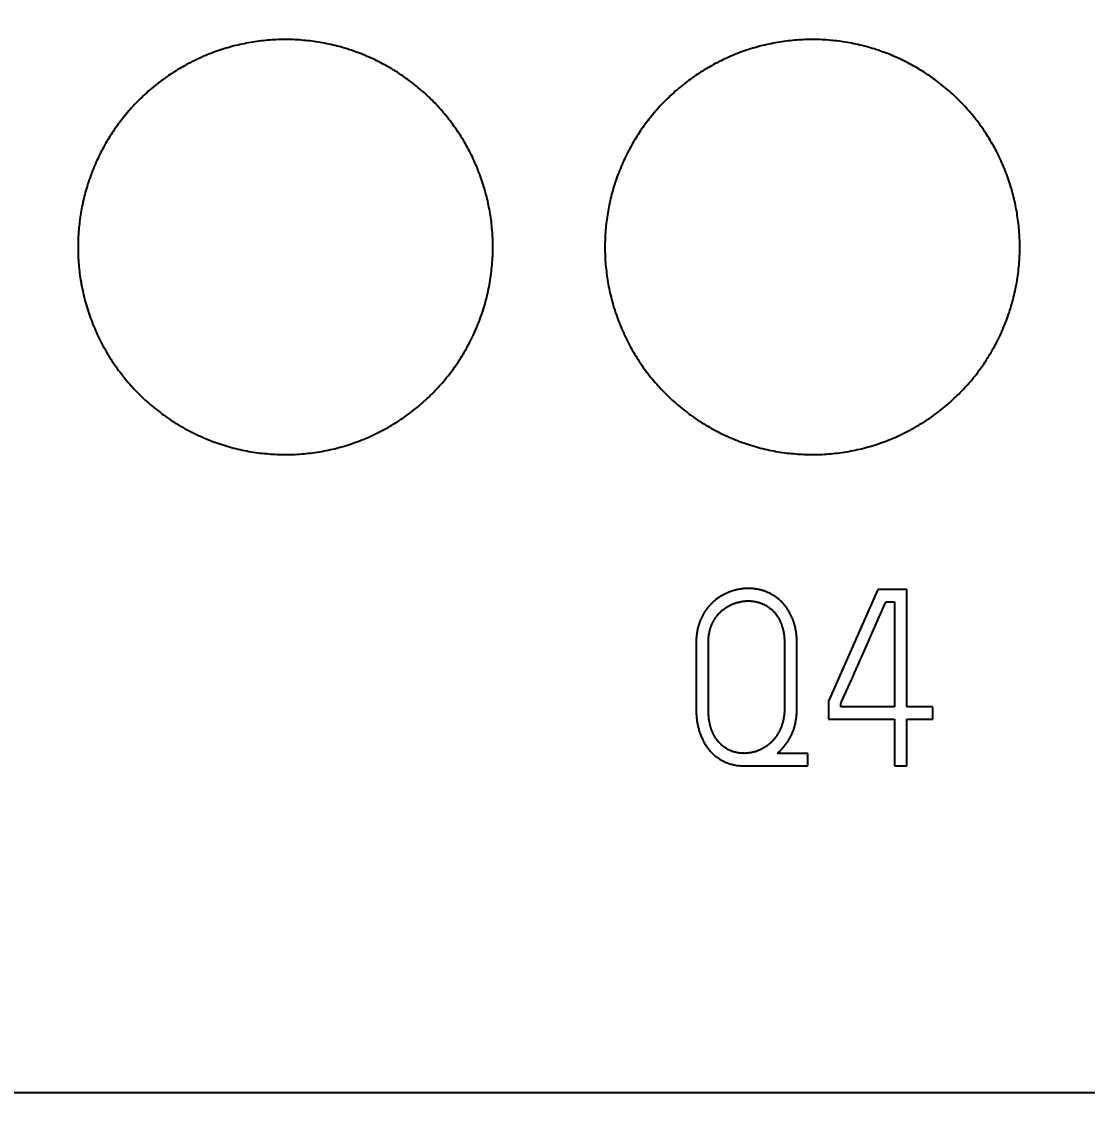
# Model space of a CAD drawing. Extents: x 0 to 420, y 0 to 297.
# Drawn here: x 127.02 to 137.29, y 141.37 to 151.96 of the extents above; entities that cross this region are included whole.
import ezdxf
from ezdxf.enums import TextEntityAlignment as Align

# ---------------------------------------------------------------- set-up
doc = ezdxf.new("R2010")
doc.units = 0
doc.header["$LTSCALE"] = 23.1
for name, color, linetype in [('10000_FRONT', 7, 'CONTINUOUS'), ('10100_DIM_FRONT', 7, 'CONTINUOUS'), ('10500_FRONT_LABELING', 7, 'CONTINUOUS')]:
    doc.layers.add(name, color=color, linetype=linetype)
doc.dimstyles.get("Standard").update_dxf_attribs({"dimtxt": 2.5, "dimasz": 2.5, "dimexe": 1.25, "dimexo": 0.625, "dimtad": 1, "dimcen": 2.5, "dimazin": 3, "dimtfac": 1, "dimtmove": 0, "dimatfit": 3})

# ---------------------------------------------------------------- blocks, each defined once
blk = doc.blocks.new('*D0')
at = {"layer": '10100_DIM_FRONT', "linetype": 'CONTINUOUS'}
for p, q in [((109.270844, 186.639203), (109.270844, 130.967761)), ((144.770844, 186.639203), (144.770844, 130.967761)), ((109.270844, 132.967761), (127.020844, 132.967761)), ((144.770844, 132.967761), (127.020844, 132.967761))]:
    blk.add_line(p, q, dxfattribs=at)
for points in [[(112.770844, 133.467761), (109.270844, 132.967761), (112.770844, 132.467761)], [(141.270844, 132.467761), (144.770844, 132.967761), (141.270844, 133.467761)]]:
    blk.add_solid(points, dxfattribs=at)
blk.add_text('35,5', height=3.5, dxfattribs=at).set_placement((123.190186, 133.842761), (132.690186, 133.842761), align=Align.FIT)

msp = doc.modelspace()

# ---------------------------------------------------------------- linework, layer by layer
at = {"layer": '10000_FRONT', "color": 7, "linetype": 'CONTINUOUS'}
msp.add_line((144.771, 141.64), (109.271, 141.64), dxfattribs=at)
for points in [[(131.561, 149.79), (131.561, 149.811), (131.56, 149.831), (131.56, 149.852), (131.559, 149.872), (131.558, 149.893), (131.557, 149.913), (131.556, 149.933), (131.554, 149.954), (131.552, 149.974), (131.55, 149.994), (131.548, 150.014), (131.546, 150.035), (131.543, 150.055), (131.54, 150.075), (131.537, 150.095), (131.534, 150.115), (131.531, 150.135), (131.527, 150.155), (131.523, 150.175), (131.519, 150.195), (131.515, 150.215), (131.511, 150.235), (131.506, 150.254), (131.501, 150.274), (131.496, 150.294), (131.491, 150.314), (131.486, 150.333), (131.48, 150.353), (131.474, 150.372), (131.468, 150.392), (131.462, 150.412), (131.455, 150.431), (131.449, 150.451), (131.442, 150.47), (131.435, 150.489), (131.427, 150.508), (131.42, 150.528), (131.412, 150.546), (131.405, 150.565), (131.396, 150.584), (131.388, 150.603), (131.38, 150.621), (131.371, 150.64), (131.363, 150.658), (131.354, 150.677), (131.345, 150.695), (131.335, 150.713), (131.326, 150.731), (131.316, 150.749), (131.306, 150.767), (131.296, 150.784), (131.286, 150.802), (131.276, 150.819), (131.265, 150.837), (131.254, 150.854), (131.244, 150.871), (131.232, 150.888), (131.221, 150.905), (131.21, 150.922), (131.198, 150.939), (131.186, 150.956), (131.174, 150.972), (131.162, 150.989), (131.15, 151.005), (131.137, 151.021), (131.124, 151.038), (131.111, 151.054), (131.098, 151.07), (131.085, 151.085), (131.072, 151.101), (131.058, 151.116), (131.044, 151.132), (131.031, 151.147), (131.017, 151.162), (131.003, 151.176), (130.988, 151.191), (130.974, 151.206), (130.959, 151.22), (130.945, 151.234), (130.93, 151.248), (130.915, 151.262), (130.9, 151.276), (130.885, 151.289), (130.87, 151.303), (130.854, 151.316), (130.838, 151.329), (130.823, 151.342), (130.807, 151.355), (130.791, 151.367), (130.775, 151.38), (130.758, 151.392), (130.742, 151.404), (130.725, 151.416), (130.709, 151.428), (130.692, 151.44), (130.675, 151.451), (130.658, 151.463), (130.64, 151.474), (130.623, 151.485), (130.605, 151.496), (130.588, 151.507), (130.57, 151.517), (130.552, 151.527), (130.534, 151.537), (130.516, 151.547), (130.498, 151.557), (130.48, 151.567), (130.462, 151.576), (130.443, 151.585), (130.425, 151.594), (130.406, 151.603), (130.388, 151.611), (130.369, 151.62), (130.35, 151.628), (130.332, 151.636), (130.313, 151.643), (130.294, 151.651), (130.275, 151.658), (130.256, 151.666), (130.237, 151.673), (130.217, 151.679), (130.198, 151.686), (130.179, 151.692), (130.159, 151.699), (130.139, 151.705), (130.12, 151.711), (130.1, 151.716), (130.08, 151.722), (130.06, 151.727), (130.04, 151.732), (130.02, 151.737), (130, 151.741), (129.98, 151.746), (129.96, 151.75), (129.939, 151.754), (129.919, 151.758), (129.899, 151.761), (129.879, 151.765), (129.858, 151.768), (129.838, 151.771), (129.818, 151.774), (129.797, 151.776), (129.777, 151.778), (129.757, 151.781), (129.736, 151.782), (129.716, 151.784), (129.695, 151.786), (129.675, 151.787), (129.655, 151.788), (129.634, 151.789), (129.614, 151.789), (129.593, 151.79), (129.573, 151.79), (129.553, 151.79), (129.532, 151.79), (129.512, 151.79), (129.491, 151.789), (129.471, 151.788), (129.45, 151.787), (129.43, 151.786), (129.409, 151.784), (129.389, 151.783), (129.368, 151.781), (129.347, 151.779), (129.327, 151.776), (129.306, 151.774), (129.286, 151.771), (129.265, 151.768), (129.245, 151.765), (129.225, 151.762), (129.205, 151.758), (129.184, 151.754), (129.164, 151.75), (129.144, 151.746), (129.124, 151.742), (129.104, 151.737), (129.084, 151.733), (129.064, 151.728), (129.045, 151.722), (129.025, 151.717), (129.005, 151.711), (128.986, 151.706), (128.966, 151.7), (128.947, 151.694), (128.927, 151.687), (128.908, 151.681), (128.889, 151.674), (128.869, 151.667), (128.85, 151.66), (128.831, 151.652), (128.812, 151.645), (128.793, 151.637), (128.774, 151.629), (128.755, 151.621), (128.737, 151.612), (128.718, 151.604), (128.699, 151.595), (128.681, 151.586), (128.662, 151.577)], [(136.641, 149.79), (136.641, 149.811), (136.64, 149.831), (136.64, 149.852), (136.639, 149.872), (136.638, 149.893), (136.637, 149.913), (136.636, 149.933), (136.634, 149.954), (136.632, 149.974), (136.63, 149.994), (136.628, 150.014), (136.626, 150.035), (136.623, 150.055), (136.62, 150.075), (136.617, 150.095), (136.614, 150.115), (136.611, 150.135), (136.607, 150.155), (136.603, 150.175), (136.599, 150.195), (136.595, 150.215), (136.591, 150.235), (136.586, 150.254), (136.581, 150.274), (136.576, 150.294), (136.571, 150.314), (136.566, 150.333), (136.56, 150.353), (136.554, 150.372), (136.548, 150.392), (136.542, 150.412), (136.535, 150.431), (136.529, 150.451), (136.522, 150.47), (136.515, 150.489), (136.507, 150.508), (136.5, 150.528), (136.492, 150.546), (136.485, 150.565), (136.476, 150.584), (136.468, 150.603), (136.46, 150.621), (136.451, 150.64), (136.443, 150.658), (136.434, 150.677), (136.425, 150.695), (136.415, 150.713), (136.406, 150.731), (136.396, 150.749), (136.386, 150.767), (136.376, 150.784), (136.366, 150.802), (136.356, 150.819), (136.345, 150.837), (136.334, 150.854), (136.324, 150.871), (136.312, 150.888), (136.301, 150.905), (136.29, 150.922), (136.278, 150.939), (136.266, 150.956), (136.254, 150.972), (136.242, 150.989), (136.23, 151.005), (136.217, 151.021), (136.204, 151.038), (136.191, 151.054), (136.178, 151.07), (136.165, 151.085), (136.152, 151.101), (136.138, 151.116), (136.124, 151.132), (136.111, 151.147), (136.097, 151.162), (136.083, 151.176), (136.068, 151.191), (136.054, 151.206), (136.039, 151.22), (136.025, 151.234), (136.01, 151.248), (135.995, 151.262), (135.98, 151.276), (135.965, 151.289), (135.95, 151.303), (135.934, 151.316), (135.918, 151.329), (135.903, 151.342), (135.887, 151.355), (135.871, 151.367), (135.855, 151.38), (135.838, 151.392), (135.822, 151.404), (135.805, 151.416), (135.789, 151.428), (135.772, 151.44), (135.755, 151.451), (135.738, 151.463), (135.72, 151.474), (135.703, 151.485), (135.685, 151.496), (135.668, 151.507), (135.65, 151.517), (135.632, 151.527), (135.614, 151.537), (135.596, 151.547), (135.578, 151.557), (135.56, 151.567), (135.542, 151.576), (135.523, 151.585), (135.505, 151.594), (135.486, 151.603), (135.468, 151.611), (135.449, 151.62), (135.43, 151.628), (135.412, 151.636), (135.393, 151.643), (135.374, 151.651), (135.355, 151.658), (135.336, 151.666), (135.317, 151.673), (135.297, 151.679), (135.278, 151.686), (135.259, 151.692), (135.239, 151.699), (135.219, 151.705), (135.2, 151.711), (135.18, 151.716), (135.16, 151.722), (135.14, 151.727), (135.12, 151.732), (135.1, 151.737), (135.08, 151.741), (135.06, 151.746), (135.04, 151.75), (135.019, 151.754), (134.999, 151.758), (134.979, 151.761), (134.959, 151.765), (134.938, 151.768), (134.918, 151.771), (134.898, 151.774), (134.877, 151.776), (134.857, 151.778), (134.837, 151.781), (134.816, 151.782), (134.796, 151.784), (134.775, 151.786), (134.755, 151.787), (134.735, 151.788), (134.714, 151.789), (134.694, 151.789), (134.673, 151.79), (134.653, 151.79), (134.633, 151.79), (134.612, 151.79), (134.592, 151.79), (134.571, 151.789), (134.551, 151.788), (134.53, 151.787), (134.51, 151.786), (134.489, 151.784), (134.469, 151.783), (134.448, 151.781), (134.427, 151.779), (134.407, 151.776), (134.386, 151.774), (134.366, 151.771), (134.345, 151.768), (134.325, 151.765), (134.305, 151.762), (134.285, 151.758), (134.264, 151.754), (134.244, 151.75), (134.224, 151.746), (134.204, 151.742), (134.184, 151.737), (134.164, 151.733), (134.144, 151.728), (134.125, 151.722), (134.105, 151.717), (134.085, 151.711), (134.066, 151.706), (134.046, 151.7), (134.027, 151.694), (134.007, 151.687), (133.988, 151.681), (133.969, 151.674), (133.949, 151.667), (133.93, 151.66), (133.911, 151.652), (133.892, 151.645), (133.873, 151.637), (133.854, 151.629), (133.835, 151.621), (133.817, 151.612), (133.798, 151.604), (133.779, 151.595), (133.761, 151.586), (133.742, 151.577)], [(128.662, 151.577), (128.644, 151.567), (128.625, 151.558), (128.607, 151.548), (128.589, 151.538), (128.571, 151.528), (128.554, 151.518), (128.536, 151.508), (128.518, 151.497), (128.501, 151.486), (128.484, 151.475), (128.467, 151.464), (128.45, 151.453), (128.433, 151.442), (128.416, 151.43), (128.399, 151.418), (128.383, 151.406), (128.366, 151.394), (128.35, 151.382), (128.334, 151.37), (128.318, 151.357), (128.302, 151.344), (128.286, 151.331), (128.27, 151.318), (128.255, 151.305), (128.239, 151.291), (128.224, 151.278), (128.209, 151.264), (128.194, 151.25), (128.179, 151.236), (128.164, 151.222), (128.149, 151.207), (128.135, 151.192), (128.12, 151.178), (128.106, 151.163), (128.092, 151.148), (128.078, 151.133), (128.065, 151.117), (128.051, 151.102), (128.038, 151.086), (128.025, 151.071), (128.012, 151.055), (127.999, 151.039), (127.986, 151.023), (127.974, 151.007), (127.961, 150.991), (127.949, 150.974), (127.937, 150.958), (127.925, 150.941), (127.914, 150.925), (127.902, 150.908), (127.891, 150.891), (127.88, 150.874), (127.869, 150.857), (127.858, 150.839), (127.848, 150.822), (127.837, 150.805), (127.827, 150.787), (127.817, 150.769), (127.807, 150.751), (127.797, 150.733), (127.788, 150.715), (127.778, 150.697), (127.769, 150.678), (127.76, 150.66), (127.751, 150.641), (127.742, 150.623), (127.734, 150.604), (127.726, 150.585), (127.718, 150.566), (127.71, 150.547), (127.702, 150.528), (127.695, 150.509), (127.687, 150.49), (127.68, 150.471), (127.674, 150.452), (127.667, 150.433), (127.661, 150.414), (127.654, 150.394), (127.648, 150.375), (127.642, 150.355), (127.637, 150.336), (127.631, 150.316), (127.626, 150.297), (127.621, 150.277), (127.616, 150.257), (127.611, 150.237), (127.607, 150.218), (127.603, 150.198), (127.599, 150.178), (127.595, 150.158), (127.591, 150.138), (127.588, 150.117), (127.585, 150.097), (127.582, 150.077), (127.579, 150.057), (127.576, 150.036), (127.574, 150.016), (127.571, 149.996), (127.569, 149.975), (127.568, 149.955), (127.566, 149.934), (127.565, 149.914), (127.563, 149.893), (127.563, 149.872), (127.562, 149.852), (127.561, 149.831), (127.561, 149.811), (127.561, 149.79)], [(133.742, 151.577), (133.724, 151.567), (133.705, 151.558), (133.687, 151.548), (133.669, 151.538), (133.651, 151.528), (133.634, 151.518), (133.616, 151.508), (133.598, 151.497), (133.581, 151.486), (133.564, 151.475), (133.547, 151.464), (133.53, 151.453), (133.513, 151.442), (133.496, 151.43), (133.479, 151.418), (133.463, 151.406), (133.446, 151.394), (133.43, 151.382), (133.414, 151.37), (133.398, 151.357), (133.382, 151.344), (133.366, 151.331), (133.35, 151.318), (133.335, 151.305), (133.319, 151.291), (133.304, 151.278), (133.289, 151.264), (133.274, 151.25), (133.259, 151.236), (133.244, 151.222), (133.229, 151.207), (133.215, 151.192), (133.2, 151.178), (133.186, 151.163), (133.172, 151.148), (133.158, 151.133), (133.145, 151.117), (133.131, 151.102), (133.118, 151.086), (133.105, 151.071), (133.092, 151.055), (133.079, 151.039), (133.066, 151.023), (133.054, 151.007), (133.041, 150.991), (133.029, 150.974), (133.017, 150.958), (133.005, 150.941), (132.994, 150.925), (132.982, 150.908), (132.971, 150.891), (132.96, 150.874), (132.949, 150.857), (132.938, 150.839), (132.928, 150.822), (132.917, 150.805), (132.907, 150.787), (132.897, 150.769), (132.887, 150.751), (132.877, 150.733), (132.868, 150.715), (132.858, 150.697), (132.849, 150.678), (132.84, 150.66), (132.831, 150.641), (132.822, 150.623), (132.814, 150.604), (132.806, 150.585), (132.798, 150.566), (132.79, 150.547), (132.782, 150.528), (132.775, 150.509), (132.767, 150.49), (132.76, 150.471), (132.754, 150.452), (132.747, 150.433), (132.741, 150.414), (132.734, 150.394), (132.728, 150.375), (132.722, 150.355), (132.717, 150.336), (132.711, 150.316), (132.706, 150.297), (132.701, 150.277), (132.696, 150.257), (132.691, 150.237), (132.687, 150.218), (132.683, 150.198), (132.679, 150.178), (132.675, 150.158), (132.671, 150.138), (132.668, 150.117), (132.665, 150.097), (132.662, 150.077), (132.659, 150.057), (132.656, 150.036), (132.654, 150.016), (132.651, 149.996), (132.649, 149.975), (132.648, 149.955), (132.646, 149.934), (132.645, 149.914), (132.643, 149.893), (132.643, 149.872), (132.642, 149.852), (132.641, 149.831), (132.641, 149.811), (132.641, 149.79)], [(127.561, 149.79), (127.561, 149.769), (127.561, 149.747), (127.562, 149.726), (127.563, 149.705), (127.564, 149.684), (127.565, 149.662), (127.566, 149.641), (127.568, 149.62), (127.57, 149.599), (127.572, 149.578), (127.575, 149.557), (127.577, 149.536), (127.58, 149.515), (127.583, 149.494), (127.586, 149.473), (127.59, 149.452), (127.593, 149.431), (127.597, 149.411), (127.601, 149.39), (127.606, 149.369), (127.61, 149.349), (127.615, 149.328), (127.62, 149.307), (127.625, 149.287), (127.631, 149.266), (127.636, 149.246), (127.642, 149.226), (127.648, 149.205), (127.655, 149.185), (127.661, 149.164), (127.668, 149.144), (127.675, 149.124), (127.682, 149.104), (127.69, 149.084), (127.697, 149.064), (127.705, 149.044), (127.713, 149.024), (127.722, 149.005), (127.73, 148.985), (127.739, 148.966), (127.747, 148.947), (127.757, 148.927), (127.766, 148.908), (127.775, 148.889), (127.785, 148.871), (127.795, 148.852), (127.805, 148.833), (127.815, 148.815), (127.825, 148.796), (127.836, 148.778), (127.847, 148.76), (127.858, 148.742), (127.869, 148.724), (127.88, 148.706), (127.892, 148.688), (127.904, 148.67), (127.916, 148.653), (127.928, 148.636), (127.94, 148.618), (127.953, 148.601), (127.966, 148.584), (127.979, 148.567), (127.992, 148.55), (128.005, 148.533), (128.019, 148.517), (128.032, 148.5), (128.046, 148.484), (128.06, 148.468), (128.075, 148.452), (128.089, 148.436), (128.103, 148.421), (128.118, 148.405), (128.133, 148.39), (128.148, 148.375), (128.163, 148.36), (128.178, 148.345), (128.194, 148.331), (128.209, 148.316), (128.225, 148.302), (128.241, 148.288), (128.257, 148.274), (128.273, 148.26), (128.289, 148.247), (128.305, 148.233), (128.322, 148.22), (128.339, 148.207), (128.356, 148.194), (128.373, 148.181), (128.39, 148.169), (128.407, 148.156), (128.425, 148.144), (128.442, 148.132), (128.46, 148.12), (128.478, 148.109), (128.496, 148.097), (128.515, 148.086), (128.533, 148.075), (128.552, 148.064), (128.57, 148.053), (128.589, 148.042), (128.607, 148.032), (128.626, 148.022), (128.645, 148.012), (128.664, 148.003), (128.683, 147.993), (128.702, 147.984), (128.722, 147.975), (128.741, 147.966), (128.76, 147.957), (128.78, 147.949), (128.8, 147.941), (128.819, 147.933), (128.839, 147.925), (128.859, 147.917), (128.879, 147.91), (128.899, 147.903), (128.919, 147.896), (128.939, 147.889), (128.959, 147.883), (128.98, 147.876), (129, 147.87), (129.021, 147.864), (129.041, 147.859), (129.062, 147.853), (129.083, 147.848), (129.104, 147.843), (129.125, 147.838), (129.146, 147.834), (129.167, 147.829), (129.188, 147.825), (129.209, 147.821), (129.23, 147.818), (129.251, 147.814), (129.273, 147.811), (129.294, 147.808), (129.315, 147.805), (129.336, 147.803), (129.357, 147.801), (129.378, 147.799), (129.4, 147.797), (129.421, 147.795), (129.442, 147.794), (129.463, 147.793), (129.484, 147.792), (129.506, 147.791), (129.527, 147.79), (129.548, 147.79), (129.57, 147.79), (129.591, 147.79), (129.612, 147.791), (129.633, 147.792), (129.655, 147.792), (129.676, 147.794), (129.698, 147.795), (129.719, 147.796), (129.74, 147.798), (129.762, 147.8), (129.783, 147.803), (129.804, 147.805), (129.826, 147.808), (129.847, 147.811), (129.868, 147.814), (129.89, 147.817), (129.911, 147.821), (129.932, 147.825), (129.953, 147.829), (129.974, 147.833), (129.994, 147.838), (130.015, 147.842), (130.036, 147.847), (130.057, 147.853), (130.077, 147.858), (130.098, 147.864), (130.118, 147.869), (130.138, 147.875), (130.159, 147.882), (130.179, 147.888), (130.199, 147.895), (130.219, 147.902), (130.239, 147.909), (130.259, 147.916), (130.279, 147.924), (130.299, 147.931), (130.319, 147.939), (130.339, 147.948), (130.358, 147.956), (130.378, 147.965), (130.397, 147.974), (130.417, 147.983), (130.436, 147.992), (130.456, 148.002), (130.475, 148.011), (130.494, 148.021), (130.513, 148.031), (130.531, 148.042), (130.55, 148.052), (130.569, 148.063), (130.587, 148.073), (130.605, 148.085)], [(130.605, 148.085), (130.623, 148.096), (130.641, 148.107), (130.659, 148.119), (130.677, 148.13), (130.694, 148.142), (130.712, 148.154), (130.729, 148.167), (130.746, 148.179), (130.763, 148.192), (130.78, 148.205), (130.797, 148.218), (130.813, 148.231), (130.83, 148.244), (130.846, 148.258), (130.863, 148.272), (130.879, 148.286), (130.895, 148.3), (130.91, 148.314), (130.926, 148.329), (130.942, 148.343), (130.957, 148.358), (130.972, 148.373), (130.987, 148.388), (131.002, 148.404), (131.017, 148.419), (131.032, 148.435), (131.046, 148.451), (131.06, 148.467), (131.074, 148.483), (131.088, 148.499), (131.102, 148.515), (131.115, 148.532), (131.129, 148.548), (131.142, 148.565), (131.155, 148.582), (131.167, 148.599), (131.18, 148.616), (131.192, 148.633), (131.204, 148.65), (131.216, 148.668), (131.228, 148.685), (131.24, 148.703), (131.251, 148.721), (131.262, 148.739), (131.273, 148.757), (131.284, 148.775), (131.295, 148.794), (131.305, 148.812), (131.316, 148.831), (131.326, 148.85), (131.336, 148.868), (131.346, 148.887), (131.355, 148.907), (131.364, 148.926), (131.374, 148.945), (131.383, 148.965), (131.391, 148.984), (131.4, 149.004), (131.408, 149.023), (131.416, 149.043), (131.424, 149.063), (131.432, 149.083), (131.439, 149.103), (131.446, 149.122), (131.453, 149.142), (131.46, 149.163), (131.466, 149.183), (131.473, 149.203), (131.479, 149.223), (131.485, 149.243), (131.49, 149.264), (131.496, 149.284), (131.501, 149.305), (131.506, 149.325), (131.511, 149.346), (131.515, 149.366), (131.52, 149.387), (131.524, 149.408), (131.528, 149.429), (131.532, 149.45), (131.535, 149.471), (131.538, 149.492), (131.542, 149.513), (131.544, 149.534), (131.547, 149.555), (131.549, 149.576), (131.552, 149.598), (131.554, 149.619), (131.555, 149.64), (131.557, 149.662), (131.558, 149.683), (131.559, 149.705), (131.56, 149.726), (131.56, 149.747), (131.561, 149.769), (131.561, 149.79)], [(132.641, 149.79), (132.641, 149.769), (132.641, 149.747), (132.642, 149.726), (132.643, 149.705), (132.644, 149.684), (132.645, 149.662), (132.646, 149.641), (132.648, 149.62), (132.65, 149.599), (132.652, 149.578), (132.655, 149.557), (132.657, 149.536), (132.66, 149.515), (132.663, 149.494), (132.666, 149.473), (132.67, 149.452), (132.673, 149.431), (132.677, 149.411), (132.681, 149.39), (132.686, 149.369), (132.69, 149.349), (132.695, 149.328), (132.7, 149.307), (132.705, 149.287), (132.711, 149.266), (132.716, 149.246), (132.722, 149.226), (132.728, 149.205), (132.735, 149.185), (132.741, 149.164), (132.748, 149.144), (132.755, 149.124), (132.762, 149.104), (132.77, 149.084), (132.777, 149.064), (132.785, 149.044), (132.793, 149.024), (132.802, 149.005), (132.81, 148.985), (132.819, 148.966), (132.827, 148.947), (132.837, 148.927), (132.846, 148.908), (132.855, 148.889), (132.865, 148.871), (132.875, 148.852), (132.885, 148.833), (132.895, 148.815), (132.905, 148.796), (132.916, 148.778), (132.927, 148.76), (132.938, 148.742), (132.949, 148.724), (132.96, 148.706), (132.972, 148.688), (132.984, 148.67), (132.996, 148.653), (133.008, 148.636), (133.02, 148.618), (133.033, 148.601), (133.046, 148.584), (133.059, 148.567), (133.072, 148.55), (133.085, 148.533), (133.099, 148.517), (133.112, 148.5), (133.126, 148.484), (133.14, 148.468), (133.155, 148.452), (133.169, 148.436), (133.183, 148.421), (133.198, 148.405), (133.213, 148.39), (133.228, 148.375), (133.243, 148.36), (133.258, 148.345), (133.274, 148.331), (133.289, 148.316), (133.305, 148.302), (133.321, 148.288), (133.337, 148.274), (133.353, 148.26), (133.369, 148.247), (133.385, 148.233), (133.402, 148.22), (133.419, 148.207), (133.436, 148.194), (133.453, 148.181), (133.47, 148.169), (133.487, 148.156), (133.505, 148.144), (133.522, 148.132), (133.54, 148.12), (133.558, 148.109), (133.576, 148.097), (133.595, 148.086), (133.613, 148.075), (133.632, 148.064), (133.65, 148.053), (133.669, 148.042), (133.687, 148.032), (133.706, 148.022), (133.725, 148.012), (133.744, 148.003), (133.763, 147.993), (133.782, 147.984), (133.802, 147.975), (133.821, 147.966), (133.84, 147.957), (133.86, 147.949), (133.88, 147.941), (133.899, 147.933), (133.919, 147.925), (133.939, 147.917), (133.959, 147.91), (133.979, 147.903), (133.999, 147.896), (134.019, 147.889), (134.039, 147.883), (134.06, 147.876), (134.08, 147.87), (134.101, 147.864), (134.121, 147.859), (134.142, 147.853), (134.163, 147.848), (134.184, 147.843), (134.205, 147.838), (134.226, 147.834), (134.247, 147.829), (134.268, 147.825), (134.289, 147.821), (134.31, 147.818), (134.331, 147.814), (134.353, 147.811), (134.374, 147.808), (134.395, 147.805), (134.416, 147.803), (134.437, 147.801), (134.458, 147.799), (134.48, 147.797), (134.501, 147.795), (134.522, 147.794), (134.543, 147.793), (134.564, 147.792), (134.586, 147.791), (134.607, 147.79), (134.628, 147.79), (134.65, 147.79), (134.671, 147.79), (134.692, 147.791), (134.713, 147.792), (134.735, 147.792), (134.756, 147.794), (134.778, 147.795), (134.799, 147.796), (134.82, 147.798), (134.842, 147.8), (134.863, 147.803), (134.884, 147.805), (134.906, 147.808), (134.927, 147.811), (134.948, 147.814), (134.97, 147.817), (134.991, 147.821), (135.012, 147.825), (135.033, 147.829), (135.054, 147.833), (135.074, 147.838), (135.095, 147.842), (135.116, 147.847), (135.137, 147.853), (135.157, 147.858), (135.178, 147.864), (135.198, 147.869), (135.218, 147.875), (135.239, 147.882), (135.259, 147.888), (135.279, 147.895), (135.299, 147.902), (135.319, 147.909), (135.339, 147.916), (135.359, 147.924), (135.379, 147.931), (135.399, 147.939), (135.419, 147.948), (135.438, 147.956), (135.458, 147.965), (135.477, 147.974), (135.497, 147.983), (135.516, 147.992), (135.536, 148.002), (135.555, 148.011), (135.574, 148.021), (135.593, 148.031), (135.611, 148.042), (135.63, 148.052), (135.649, 148.063), (135.667, 148.073), (135.685, 148.085)], [(135.685, 148.085), (135.703, 148.096), (135.721, 148.107), (135.739, 148.119), (135.757, 148.13), (135.774, 148.142), (135.792, 148.154), (135.809, 148.167), (135.826, 148.179), (135.843, 148.192), (135.86, 148.205), (135.877, 148.218), (135.893, 148.231), (135.91, 148.244), (135.926, 148.258), (135.943, 148.272), (135.959, 148.286), (135.975, 148.3), (135.99, 148.314), (136.006, 148.329), (136.022, 148.343), (136.037, 148.358), (136.052, 148.373), (136.067, 148.388), (136.082, 148.404), (136.097, 148.419), (136.112, 148.435), (136.126, 148.451), (136.14, 148.467), (136.154, 148.483), (136.168, 148.499), (136.182, 148.515), (136.195, 148.532), (136.209, 148.548), (136.222, 148.565), (136.235, 148.582), (136.247, 148.599), (136.26, 148.616), (136.272, 148.633), (136.284, 148.65), (136.296, 148.668), (136.308, 148.685), (136.32, 148.703), (136.331, 148.721), (136.342, 148.739), (136.353, 148.757), (136.364, 148.775), (136.375, 148.794), (136.385, 148.812), (136.396, 148.831), (136.406, 148.85), (136.416, 148.868), (136.426, 148.887), (136.435, 148.907), (136.444, 148.926), (136.454, 148.945), (136.463, 148.965), (136.471, 148.984), (136.48, 149.004), (136.488, 149.023), (136.496, 149.043), (136.504, 149.063), (136.512, 149.083), (136.519, 149.103), (136.526, 149.122), (136.533, 149.142), (136.54, 149.163), (136.546, 149.183), (136.553, 149.203), (136.559, 149.223), (136.565, 149.243), (136.57, 149.264), (136.576, 149.284), (136.581, 149.305), (136.586, 149.325), (136.591, 149.346), (136.595, 149.366), (136.6, 149.387), (136.604, 149.408), (136.608, 149.429), (136.612, 149.45), (136.615, 149.471), (136.618, 149.492), (136.622, 149.513), (136.624, 149.534), (136.627, 149.555), (136.629, 149.576), (136.632, 149.598), (136.634, 149.619), (136.635, 149.64), (136.637, 149.662), (136.638, 149.683), (136.639, 149.705), (136.64, 149.726), (136.64, 149.747), (136.641, 149.769), (136.641, 149.79)]]:
    msp.add_lwpolyline(points, dxfattribs=at)
at = {"layer": '10500_FRONT_LABELING', "color": 7, "linetype": 'CONTINUOUS'}
for p, q in [((135.273, 146.49), (134.796, 145.415)), ((135.553, 146.49), (135.273, 146.49)), ((135.553, 145.358), (135.553, 146.49)), ((135.304, 146.265), (135.314, 146.289)), ((135.314, 146.289), (135.34, 146.349)), ((135.34, 146.349), (135.351, 146.372)), ((135.351, 146.372), (135.433, 146.372)), ((135.433, 146.372), (135.433, 145.358)), ((135.293, 146.242), (135.304, 146.265)), ((135.178, 145.981), (135.241, 146.123)), ((133.521, 145.976), (133.521, 145.333)), ((133.639, 145.326), (133.639, 145.976)), ((134.372, 145.976), (134.372, 145.347)), ((134.492, 145.347), (134.492, 145.976)), ((135.131, 145.874), (135.178, 145.981)), ((135.047, 145.685), (135.078, 145.756)), ((135.078, 145.756), (135.099, 145.803)), ((135.036, 145.661), (135.047, 145.685)), ((134.968, 145.507), (135.02, 145.626)), ((134.936, 145.436), (134.968, 145.507)), ((134.796, 145.415), (134.796, 145.241)), ((134.914, 145.358), (134.914, 145.389)), ((135.433, 145.358), (134.914, 145.358)), ((135.803, 145.358), (135.553, 145.358)), ((135.803, 145.241), (135.803, 145.358)), ((134.796, 145.241), (135.433, 145.241)), ((135.433, 145.241), (135.433, 144.79)), ((135.553, 144.79), (135.553, 145.241)), ((135.553, 145.241), (135.803, 145.241)), ((134.596, 144.91), (134.304, 144.91)), ((134.596, 144.79), (134.596, 144.91)), ((133.983, 144.79), (134.596, 144.79)), ((135.433, 144.79), (135.553, 144.79))]:
    msp.add_line(p, q, dxfattribs=at)
for points in [[(134.492, 145.976), (134.492, 145.983), (134.492, 145.991), (134.492, 145.998), (134.492, 146.005), (134.491, 146.013), (134.491, 146.02), (134.491, 146.027), (134.49, 146.034), (134.489, 146.041), (134.489, 146.049), (134.488, 146.056), (134.487, 146.063), (134.486, 146.07), (134.485, 146.077), (134.484, 146.084), (134.483, 146.092), (134.482, 146.099), (134.48, 146.106), (134.479, 146.113), (134.477, 146.12), (134.476, 146.127), (134.474, 146.134), (134.472, 146.141), (134.47, 146.148), (134.468, 146.155), (134.466, 146.162), (134.464, 146.169), (134.462, 146.176), (134.46, 146.183), (134.457, 146.19), (134.455, 146.196), (134.452, 146.203), (134.449, 146.21), (134.447, 146.217), (134.444, 146.224), (134.441, 146.23), (134.438, 146.237), (134.434, 146.243), (134.431, 146.25), (134.428, 146.256), (134.424, 146.263), (134.421, 146.269), (134.417, 146.275), (134.414, 146.282), (134.41, 146.288), (134.406, 146.294), (134.402, 146.3), (134.398, 146.306), (134.394, 146.312), (134.389, 146.318), (134.385, 146.324), (134.381, 146.33), (134.376, 146.335), (134.371, 146.341), (134.367, 146.347), (134.362, 146.352), (134.357, 146.357), (134.352, 146.363), (134.347, 146.368), (134.342, 146.373), (134.336, 146.378), (134.331, 146.383), (134.326, 146.388), (134.32, 146.393), (134.315, 146.397), (134.309, 146.402), (134.303, 146.406), (134.298, 146.411), (134.292, 146.415), (134.286, 146.419), (134.28, 146.424), (134.274, 146.428), (134.267, 146.432), (134.261, 146.435), (134.255, 146.439), (134.248, 146.443), (134.242, 146.446), (134.236, 146.45), (134.229, 146.453), (134.222, 146.456), (134.216, 146.459), (134.209, 146.462), (134.202, 146.465), (134.196, 146.468), (134.189, 146.471), (134.182, 146.473), (134.175, 146.476), (134.168, 146.478), (134.161, 146.48), (134.154, 146.482), (134.147, 146.484), (134.14, 146.486), (134.133, 146.488), (134.126, 146.489), (134.119, 146.491), (134.111, 146.492), (134.104, 146.493), (134.097, 146.494), (134.089, 146.495), (134.082, 146.496), (134.075, 146.497), (134.067, 146.498), (134.06, 146.498), (134.053, 146.499), (134.046, 146.499), (134.038, 146.499), (134.031, 146.5), (134.024, 146.5), (134.016, 146.5), (134.009, 146.499), (134.002, 146.499), (133.994, 146.499), (133.987, 146.498), (133.98, 146.498), (133.972, 146.497), (133.965, 146.496), (133.958, 146.495), (133.95, 146.494), (133.943, 146.493), (133.936, 146.492), (133.929, 146.49), (133.921, 146.489), (133.914, 146.487), (133.907, 146.486), (133.9, 146.484), (133.893, 146.482), (133.886, 146.48), (133.879, 146.478), (133.872, 146.476), (133.865, 146.474), (133.858, 146.471), (133.851, 146.469), (133.844, 146.467), (133.837, 146.464), (133.831, 146.461), (133.824, 146.458), (133.817, 146.455), (133.81, 146.452), (133.804, 146.449), (133.797, 146.446), (133.791, 146.443), (133.784, 146.439), (133.778, 146.436), (133.771, 146.432), (133.765, 146.429), (133.759, 146.425), (133.753, 146.421), (133.746, 146.417), (133.74, 146.413), (133.734, 146.409), (133.728, 146.405), (133.723, 146.4), (133.717, 146.396), (133.711, 146.392), (133.705, 146.387), (133.7, 146.382), (133.694, 146.378), (133.689, 146.373), (133.683, 146.368), (133.678, 146.363), (133.672, 146.358), (133.667, 146.353), (133.662, 146.348), (133.657, 146.342), (133.652, 146.337), (133.647, 146.332), (133.642, 146.326), (133.638, 146.32), (133.633, 146.315), (133.628, 146.309), (133.624, 146.303), (133.62, 146.298), (133.615, 146.292), (133.611, 146.286), (133.607, 146.28), (133.603, 146.274), (133.599, 146.267), (133.596, 146.261), (133.592, 146.255), (133.588, 146.249), (133.585, 146.242), (133.581, 146.236), (133.578, 146.23), (133.575, 146.223), (133.571, 146.216), (133.568, 146.21), (133.565, 146.203), (133.562, 146.196), (133.56, 146.19), (133.557, 146.183), (133.554, 146.176), (133.552, 146.169), (133.549, 146.162), (133.547, 146.156), (133.545, 146.149), (133.543, 146.142), (133.541, 146.135), (133.539, 146.128), (133.537, 146.121)], [(133.639, 145.976), (133.639, 145.983), (133.639, 145.989), (133.639, 145.996), (133.639, 146.002), (133.64, 146.009), (133.64, 146.015), (133.641, 146.022), (133.641, 146.028), (133.642, 146.035), (133.643, 146.041), (133.643, 146.047), (133.644, 146.054), (133.645, 146.06), (133.646, 146.067), (133.648, 146.073), (133.649, 146.079), (133.65, 146.086), (133.652, 146.092), (133.654, 146.098), (133.655, 146.104), (133.657, 146.111), (133.659, 146.117), (133.661, 146.123), (133.663, 146.129), (133.666, 146.135), (133.668, 146.142), (133.67, 146.148), (133.673, 146.154), (133.676, 146.16), (133.678, 146.165), (133.681, 146.171), (133.684, 146.177), (133.687, 146.183), (133.691, 146.189), (133.694, 146.194), (133.697, 146.2), (133.7, 146.205), (133.704, 146.211), (133.708, 146.216), (133.711, 146.222), (133.715, 146.227), (133.719, 146.232), (133.723, 146.237), (133.727, 146.243), (133.731, 146.248), (133.736, 146.253), (133.74, 146.258), (133.744, 146.262), (133.749, 146.267), (133.754, 146.272), (133.758, 146.276), (133.763, 146.281), (133.768, 146.285), (133.773, 146.289), (133.778, 146.293), (133.783, 146.297), (133.788, 146.301), (133.793, 146.305), (133.799, 146.309), (133.804, 146.313), (133.81, 146.317), (133.815, 146.32), (133.821, 146.324), (133.826, 146.327), (133.832, 146.33), (133.838, 146.333), (133.844, 146.336), (133.85, 146.339), (133.856, 146.342), (133.862, 146.345), (133.868, 146.347), (133.874, 146.35), (133.88, 146.352), (133.886, 146.355), (133.892, 146.357), (133.898, 146.359), (133.904, 146.361), (133.911, 146.363), (133.917, 146.365), (133.923, 146.366), (133.93, 146.368), (133.936, 146.369), (133.943, 146.371), (133.949, 146.372), (133.956, 146.373), (133.962, 146.375), (133.969, 146.376), (133.975, 146.376), (133.982, 146.377), (133.988, 146.378), (133.995, 146.378), (134.001, 146.379), (134.008, 146.379), (134.014, 146.379), (134.021, 146.379), (134.027, 146.379), (134.034, 146.379), (134.04, 146.379), (134.047, 146.379), (134.053, 146.378), (134.06, 146.378), (134.067, 146.377), (134.073, 146.376), (134.08, 146.375), (134.086, 146.374), (134.093, 146.373), (134.099, 146.372), (134.105, 146.37), (134.112, 146.369), (134.118, 146.367), (134.124, 146.365), (134.131, 146.363), (134.137, 146.361), (134.143, 146.359), (134.149, 146.357), (134.155, 146.355), (134.161, 146.352), (134.167, 146.349), (134.173, 146.347), (134.179, 146.344), (134.185, 146.341), (134.19, 146.337), (134.196, 146.334), (134.202, 146.331), (134.207, 146.327), (134.213, 146.324), (134.218, 146.32), (134.224, 146.316), (134.229, 146.312), (134.234, 146.308), (134.239, 146.304), (134.244, 146.3), (134.249, 146.296), (134.254, 146.291), (134.258, 146.287), (134.263, 146.282), (134.268, 146.277), (134.272, 146.273), (134.276, 146.268), (134.281, 146.263), (134.285, 146.257), (134.289, 146.252), (134.293, 146.247), (134.297, 146.242), (134.3, 146.236), (134.304, 146.231), (134.307, 146.225), (134.311, 146.22), (134.314, 146.214), (134.317, 146.209), (134.321, 146.203), (134.324, 146.197), (134.326, 146.191), (134.329, 146.185), (134.332, 146.179), (134.335, 146.173), (134.337, 146.167), (134.34, 146.161), (134.342, 146.155), (134.344, 146.149), (134.346, 146.143), (134.348, 146.137), (134.35, 146.13), (134.352, 146.124), (134.354, 146.118), (134.356, 146.112), (134.357, 146.105), (134.359, 146.099), (134.36, 146.093), (134.362, 146.086), (134.363, 146.08), (134.364, 146.074), (134.365, 146.067), (134.366, 146.061), (134.367, 146.054), (134.368, 146.048), (134.369, 146.042), (134.369, 146.035), (134.37, 146.029), (134.37, 146.022), (134.371, 146.015), (134.371, 146.009), (134.371, 146.002), (134.372, 145.996), (134.372, 145.989), (134.372, 145.983), (134.372, 145.976)], [(135.241, 146.123), (135.246, 146.135), (135.293, 146.242)], [(133.537, 146.121), (133.535, 146.114), (133.534, 146.107), (133.532, 146.1), (133.531, 146.092), (133.53, 146.085), (133.529, 146.078), (133.527, 146.071), (133.526, 146.064), (133.526, 146.056), (133.525, 146.049), (133.524, 146.042), (133.523, 146.035), (133.523, 146.027), (133.522, 146.02), (133.522, 146.013), (133.521, 146.005), (133.521, 145.998), (133.521, 145.991), (133.521, 145.984), (133.521, 145.976)], [(135.099, 145.803), (135.11, 145.827), (135.115, 145.839), (135.12, 145.851), (135.131, 145.874)], [(135.02, 145.626), (135.026, 145.637), (135.031, 145.649), (135.036, 145.661)], [(134.914, 145.389), (134.92, 145.401), (134.936, 145.436)], [(133.521, 145.333), (133.521, 145.323), (133.521, 145.314), (133.521, 145.305), (133.522, 145.296), (133.522, 145.287), (133.523, 145.278), (133.523, 145.268), (133.524, 145.259), (133.525, 145.25), (133.526, 145.241), (133.527, 145.232), (133.528, 145.223), (133.53, 145.214), (133.531, 145.205), (133.533, 145.196), (133.535, 145.187), (133.537, 145.178), (133.539, 145.169), (133.541, 145.16), (133.543, 145.152), (133.546, 145.143), (133.548, 145.134), (133.551, 145.125), (133.554, 145.116), (133.557, 145.108), (133.56, 145.099), (133.563, 145.09), (133.566, 145.082), (133.57, 145.073), (133.573, 145.065), (133.577, 145.057), (133.581, 145.048), (133.585, 145.04), (133.589, 145.032), (133.593, 145.024), (133.597, 145.016), (133.602, 145.008), (133.607, 145), (133.611, 144.992), (133.616, 144.984), (133.622, 144.977), (133.627, 144.969), (133.632, 144.962), (133.638, 144.954), (133.643, 144.947), (133.649, 144.94), (133.655, 144.933), (133.661, 144.926), (133.668, 144.919), (133.674, 144.913), (133.68, 144.906), (133.687, 144.9), (133.694, 144.894), (133.701, 144.888), (133.708, 144.882), (133.715, 144.877), (133.723, 144.871), (133.73, 144.866), (133.738, 144.86), (133.746, 144.855), (133.754, 144.851), (133.762, 144.846), (133.77, 144.841), (133.778, 144.837), (133.786, 144.833), (133.794, 144.829), (133.803, 144.825), (133.811, 144.822), (133.82, 144.819), (133.828, 144.815), (133.837, 144.812), (133.846, 144.81), (133.855, 144.807), (133.864, 144.805), (133.873, 144.802), (133.882, 144.8), (133.891, 144.799), (133.9, 144.797), (133.909, 144.795), (133.918, 144.794), (133.928, 144.793), (133.937, 144.792), (133.946, 144.791), (133.955, 144.791), (133.964, 144.791), (133.974, 144.79), (133.983, 144.79)], [(134.372, 145.347), (134.372, 145.34), (134.372, 145.334), (134.372, 145.327), (134.371, 145.321), (134.371, 145.314), (134.371, 145.308), (134.37, 145.301), (134.37, 145.295), (134.369, 145.289), (134.369, 145.282), (134.368, 145.276), (134.367, 145.269), (134.366, 145.263), (134.365, 145.257), (134.364, 145.25), (134.363, 145.244), (134.362, 145.238), (134.36, 145.231), (134.359, 145.225), (134.357, 145.219), (134.356, 145.212), (134.354, 145.206), (134.352, 145.2), (134.35, 145.194), (134.348, 145.187), (134.346, 145.181), (134.344, 145.175), (134.342, 145.169), (134.34, 145.163), (134.337, 145.157), (134.335, 145.151), (134.332, 145.145), (134.329, 145.139), (134.327, 145.133), (134.324, 145.128), (134.321, 145.122), (134.318, 145.116), (134.315, 145.11), (134.312, 145.105), (134.308, 145.099), (134.305, 145.094), (134.302, 145.088), (134.298, 145.083), (134.295, 145.077), (134.291, 145.072), (134.287, 145.067), (134.283, 145.061), (134.279, 145.056), (134.275, 145.051), (134.271, 145.046), (134.267, 145.041), (134.263, 145.036), (134.258, 145.032), (134.254, 145.027), (134.249, 145.022), (134.245, 145.018), (134.24, 145.013), (134.235, 145.009), (134.231, 145.005), (134.226, 145), (134.221, 144.996), (134.216, 144.992), (134.211, 144.988), (134.205, 144.984), (134.2, 144.981), (134.195, 144.977), (134.189, 144.973), (134.184, 144.97), (134.178, 144.966), (134.173, 144.963), (134.167, 144.96), (134.161, 144.956), (134.156, 144.953), (134.15, 144.95), (134.144, 144.948), (134.138, 144.945), (134.132, 144.942), (134.126, 144.94), (134.12, 144.937), (134.114, 144.935), (134.108, 144.933), (134.102, 144.93), (134.096, 144.928), (134.09, 144.926), (134.083, 144.925), (134.077, 144.923), (134.071, 144.921), (134.064, 144.92), (134.058, 144.918), (134.051, 144.917), (134.045, 144.916), (134.039, 144.915), (134.032, 144.914), (134.026, 144.913), (134.019, 144.912), (134.013, 144.912), (134.006, 144.911), (134, 144.911), (133.993, 144.911), (133.987, 144.91), (133.98, 144.91), (133.974, 144.911), (133.967, 144.911), (133.961, 144.911), (133.954, 144.911), (133.948, 144.912), (133.941, 144.913), (133.935, 144.913), (133.928, 144.914), (133.922, 144.915), (133.915, 144.917), (133.909, 144.918), (133.903, 144.919), (133.896, 144.921), (133.89, 144.922), (133.884, 144.924), (133.878, 144.926), (133.872, 144.928), (133.866, 144.93), (133.86, 144.933), (133.854, 144.935), (133.848, 144.938), (133.842, 144.94), (133.836, 144.943), (133.83, 144.946), (133.824, 144.949), (133.819, 144.952), (133.813, 144.956), (133.808, 144.959), (133.802, 144.963), (133.797, 144.967), (133.791, 144.97), (133.786, 144.974), (133.781, 144.978), (133.776, 144.982), (133.771, 144.987), (133.766, 144.991), (133.762, 144.995), (133.757, 145), (133.752, 145.004), (133.748, 145.009), (133.743, 145.014), (133.739, 145.019), (133.735, 145.024), (133.73, 145.029), (133.726, 145.034), (133.722, 145.039), (133.719, 145.044), (133.715, 145.049), (133.711, 145.055), (133.708, 145.06), (133.704, 145.066), (133.701, 145.071), (133.698, 145.077), (133.694, 145.082), (133.691, 145.088), (133.688, 145.094), (133.685, 145.1), (133.683, 145.106), (133.68, 145.112), (133.677, 145.118), (133.675, 145.124), (133.673, 145.13), (133.67, 145.136), (133.668, 145.142), (133.666, 145.148), (133.664, 145.154), (133.662, 145.16), (133.66, 145.166), (133.658, 145.172), (133.657, 145.179), (133.655, 145.185), (133.654, 145.191), (133.652, 145.197), (133.651, 145.204), (133.65, 145.21), (133.648, 145.216), (133.647, 145.223), (133.646, 145.229), (133.645, 145.235), (133.644, 145.242), (133.644, 145.248), (133.643, 145.255), (133.642, 145.261), (133.642, 145.268), (133.641, 145.274), (133.641, 145.281), (133.64, 145.287), (133.64, 145.294), (133.639, 145.3), (133.639, 145.307), (133.639, 145.313), (133.639, 145.32), (133.639, 145.326)], [(134.304, 144.91), (134.31, 144.916), (134.316, 144.921), (134.323, 144.927), (134.329, 144.933), (134.335, 144.939), (134.341, 144.945), (134.346, 144.951), (134.352, 144.957), (134.357, 144.963), (134.363, 144.969), (134.368, 144.976), (134.373, 144.982), (134.378, 144.989), (134.383, 144.995), (134.388, 145.002), (134.393, 145.009), (134.398, 145.016), (134.402, 145.023), (134.407, 145.03), (134.411, 145.037), (134.416, 145.044), (134.42, 145.051), (134.424, 145.058), (134.428, 145.066), (134.432, 145.073), (134.435, 145.081), (134.439, 145.088), (134.442, 145.095), (134.446, 145.103), (134.449, 145.111), (134.452, 145.118), (134.455, 145.126), (134.458, 145.134), (134.461, 145.142), (134.464, 145.149), (134.466, 145.157), (134.469, 145.165), (134.471, 145.173), (134.473, 145.181), (134.475, 145.189), (134.477, 145.198), (134.479, 145.206), (134.48, 145.214), (134.482, 145.222), (134.483, 145.23), (134.485, 145.239), (134.486, 145.247), (134.487, 145.255), (134.488, 145.263), (134.489, 145.272), (134.489, 145.28), (134.49, 145.288), (134.491, 145.297), (134.491, 145.305), (134.492, 145.313), (134.492, 145.322), (134.492, 145.33), (134.492, 145.338), (134.492, 145.347)]]:
    msp.add_lwpolyline(points, dxfattribs=at)

# ---------------------------------------------------------------- dimensions: what is measured, and where the dimension line sits
at = {"layer": '10100_DIM_FRONT', "linetype": 'CONTINUOUS'}
dim = msp.add_linear_dim(base=(144.771, 132.968), p1=(109.271, 186.639), p2=(144.771, 186.639), dimstyle='Standard', dxfattribs=at)
dim.commit()
dim.dimension.update_dxf_attribs({"geometry": '*D0', "text_midpoint": (127.94, 135.593), "dimtype": 128})

doc.saveas('drawing.dxf')
